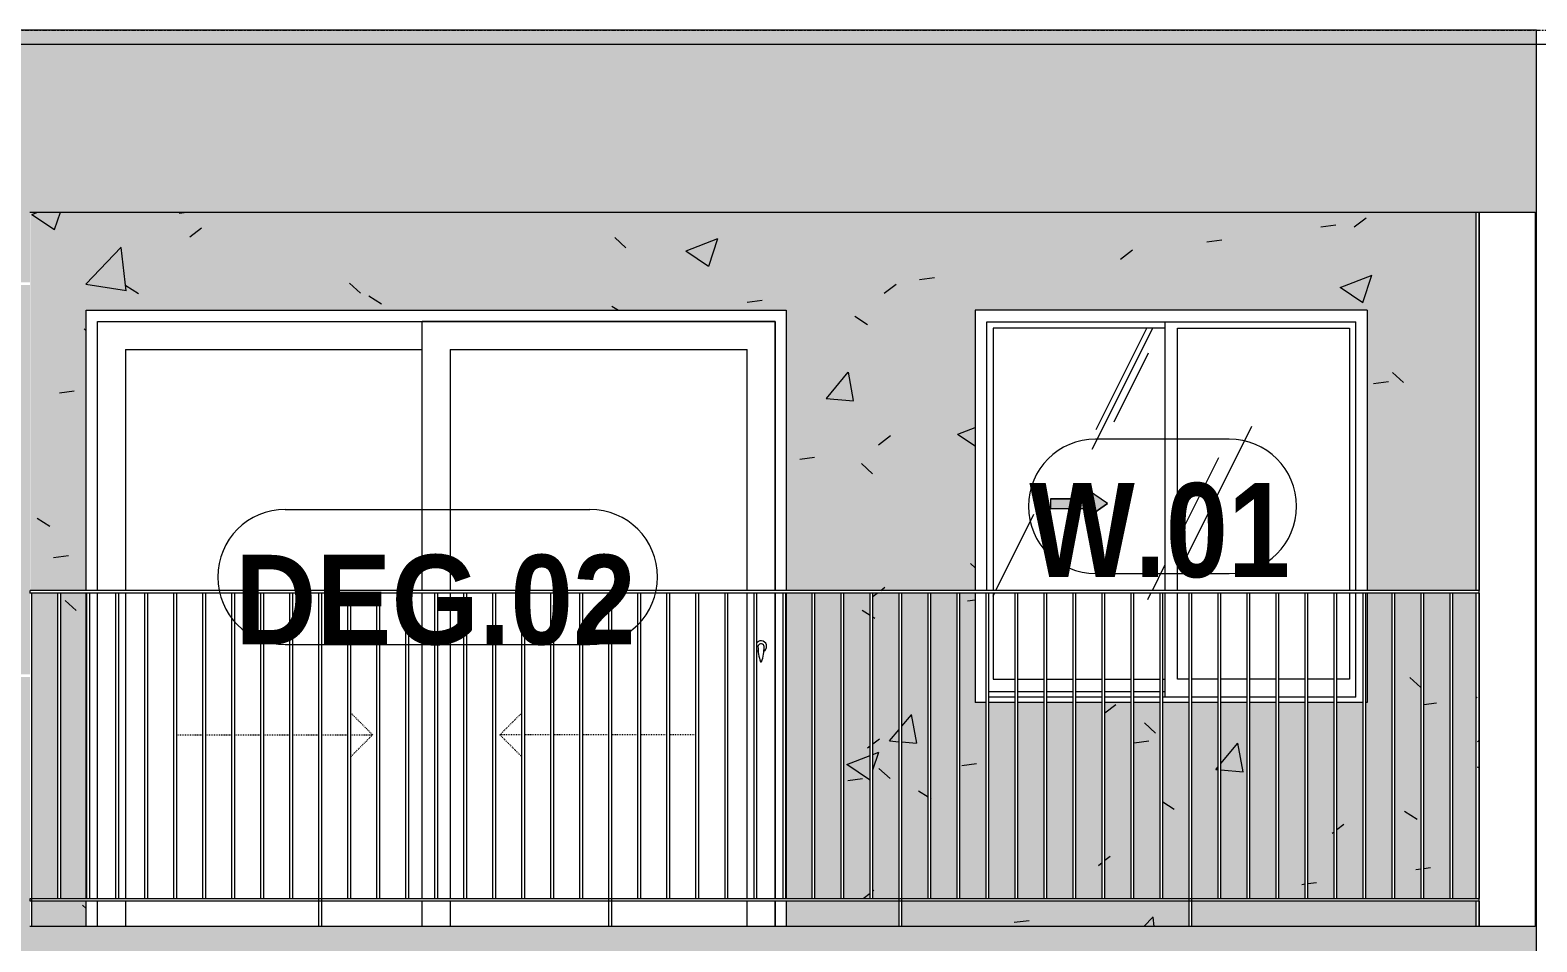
# Model space of a CAD drawing. Header units: millimetres. Extents: x -134153 to 99383, y -5233 to 35400.
# Drawn here: x 30758 to 36140, y 2345 to 5600 of the extents above; entities that cross this region are included whole.
import ezdxf

# ---------------------------------------------------------------- set-up
doc = ezdxf.new("R2010")
doc.units = ezdxf.units.MM
for name, pattern in [('1 NÉT CALL OUT', [6, 3, -3]), ('Centre', [31.75, 6.35, -4.7625, 15.875, -4.7625]), ('Dash', [6, 3, -3])]:
    doc.linetypes.add(name, pattern=pattern)
for name, color, linetype, lineweight in [('0-2', 250, 'Continuous', 5), ('A-DETL-GENF', 92, 'Continuous', 9), ('A-DETL-GENF-1', 92, '1 NÉT CALL OUT', 9), ('A-DOOR', 31, 'Continuous', 9), ('A-DOOR-FRAM', 31, 'Continuous', 9), ('A-DOOR-HDLN', 31, 'Dash', 9), ('A-DOOR-IDEN', 31, 'Continuous', 9), ('A-FLOR-HRAL', 11, 'Continuous', 9), ('A-FLOR-LEVL-2', 51, 'Centre', 9), ('A-GLAZ', 151, 'Continuous', 9), ('A-GLAZ-3', 7, '1 NÉT CALL OUT', 9), ('A-GLAZ-IDEN', 152, 'Continuous', 9), ('A-WALL', 113, 'Continuous', 9), ('A-WALL-PATT-1', 9, 'Continuous', 9), ('A-WALL-PATT-2', 111, 'Continuous', 5), ('I-WALL-1', 7, 'Continuous', 9)]:
    doc.layers.add(name, color=color, linetype=linetype, lineweight=lineweight)
doc.styles.add('Arial_B_1', font='arialbd_0.ttf', dxfattribs={"width": 0.85, "height": 336})
doc.styles.add('Arial_B_2', font='arialbd_0.ttf', dxfattribs={"width": 0.9, "height": 320})
pattern_1 = [(50, (82572.6, 0), (1165.98, -102.01), [121.92, -1341.12]), (355, (82572.6, 0), (-225.55, 1222.76), [97.54, -1072.9]), (100.451, (82669.8, -8.5), (940.43, 1120.75), [103.62, -1139.78]), (46.184, (82572.6, 325.1), (1734.9, -269.07), [182.88, -2011.68]), (96.636, (82717.2, 302.7), (1519.38, 1583.54), [155.42, -1709.66]), (351.184, (82572.6, 325.1), (1519.4, 1583.52), [146.3, -1609.34]), (21, (82735.2, 243.8), (970.33, -654.5), [121.92, -1341.12]), (326, (82735.2, 243.8), (395.53, 1178.8), [97.54, -1072.9]), (71.451, (82816, 189.3), (1365.87, 524.3), [103.62, -1139.78]), (37.5, (82572.62, 0), (19.767, 541.153), [53.645, -1006.246, 53.645, -1035.507, -1076.96]), (37.5, (82572.62, 0), (19.767, 541.153), [-2149.043, 53.645, -1023.315]), (7.5, (82572.6, 0), (427.646, 641.156), [53.645, -567.334, 53.645, -981.862, -410.464]), (7.5, (82572.6, 0), (427.646, 641.156), [-1656.486, 53.645, -356.82]), (327.5, (82210.1, 0), (867.782, -36.665), [53.645, -352.755, 53.645, -1214.323, -1682.496]), (327.5, (82210.1, 0), (867.782, -36.665), [-1674.37, 53.645, -1628.85]), (317.5, (82047.56, 0), (948.028, 162.73), [53.645, -474.675, 53.645, -788.416, -1194.816]), (317.5, (82047.56, 0), (948.028, 162.73), [-1370.38, 53.645, -1141.17])]
pattern_2 = [(37.5, (82572.62, 0), (-5.1206, 156.6122), [5.364, -118.181, 5.364, -132.812, -132.08]), (37.5, (82572.62, 0), (-5.1206, 156.6122), [-261.722, 5.364, -126.716]), (7.5, (82572.62, 0), (143.847, 229.3842), [5.364, -61.285, 5.364, -105.989, -42.672]), (7.5, (82572.62, 0), (143.847, 229.3842), [-178.003, 5.364, -37.308]), (327.5, (82472.65, 0), (253.1176, 0.4601), [5.364, -35.276, 5.364, -140.94, -191.008]), (327.5, (82472.65, 0), (253.1176, 0.4601), [-186.944, 5.364, -185.644]), (317.5, (82472.65, 0), (244.338, 71.3376), [5.364, -14.956, 5.364, -90.546, -109.728]), (317.5, (82472.65, 0), (244.338, 71.3376), [-116.23, 5.364, -104.364])]
pattern_3 = [(63.435, (84482.24, 111.3), (-0.002, 1625.6), [567.96, -3066.99]), (63.435, (82856.64, 111.3), (-0.002, 1625.6), [567.96, -3066.99]), (63.435, (85260.4, 425.35), (-0.002, 1625.6), [567.96, -3066.99]), (63.435, (83634.8, 425.35), (-0.002, 1625.6), [567.96, -3066.99]), (63.435, (85142.64, 314.5), (-0.002, 1625.6), [567.96, -3066.99]), (63.435, (83517.04, 314.5), (-0.002, 1625.6), [567.96, -3066.99]), (63.435, (85022.6, 949.4), (-0.002, 1625.6), [276.06, -3358.9]), (63.435, (83397, 949.4), (-0.002, 1625.6), [276.06, -3358.9]), (63.435, (84944.06, 851.15), (-0.002, 1625.6), [567.96, -3066.99]), (63.435, (83318.46, 851.15), (-0.002, 1625.6), [567.96, -3066.99]), (63.435, (84957.9, 921.7), (-0.002, 1625.6), [567.96, -3066.99]), (63.435, (83332.3, 921.7), (-0.002, 1625.6), [567.96, -3066.99]), (63.435, (84302.1, 612.2), (-0.002, 1625.6), [567.96, -3066.99]), (63.435, (82676.5, 612.2), (-0.002, 1625.6), [567.96, -3067]), (63.435, (84315.9, 695.35), (-0.002, 1625.6), [567.96, -3066.99]), (63.435, (82690.3, 695.35), (-0.002, 1625.6), [567.96, -3067]), (63.435, (84319.65, 755.3), (-0.002, 1625.6), [567.96, -3066.99]), (63.435, (82694.05, 755.3), (-0.002, 1625.6), [567.96, -3067])]

# ---------------------------------------------------------------- blocks, each defined once
blk = doc.blocks.new('NCV_TKTC_TANG 1_rvt-2-TKCS_MẶT ĐỨNG HƯỚNG NAM')
at = {"layer": 'A-WALL-PATT-1'}
h = blk.add_hatch(dxfattribs=at)
h.set_pattern_fill('FP_31', color=256, style=0, pattern_type=2)
h.set_pattern_definition(pattern_1)
h.paths.add_polyline_path([(72657.1, 2400), (73391.5, 2400), (73391.5, 2490), (72365.5, 2490), (72365.5, 2400), (72627.6, 2400)])
h.paths.add_polyline_path([(74134.5, 2400), (74417.1, 2400), (74417.1, 2490), (73401.5, 2490), (73401.5, 2400)])
h.paths.add_polyline_path([(69257.5, 2400), (69452.6, 2400), (69452.6, 2490), (69257.5, 2490), (69257.5, 2412.8)])
h.paths.add_polyline_path([(72355.5, 2400), (72355.5, 2490), (71952.6, 2490), (71952.6, 2400), (72059.1, 2400)])
h.paths.add_polyline_path([(72261.9, 2500), (72355.5, 2500), (72355.5, 3590), (72261.9, 3590), (72261.9, 2685.4)])
h.paths.add_polyline_path([(72365.5, 2500), (72459.1, 2500), (72459.1, 3590), (72365.5, 3590), (72365.5, 2831.2)])
h.paths.add_polyline_path([(72562.7, 2500), (72562.7, 3590), (72469.1, 3590), (72469.1, 2500)])
h.paths.add_polyline_path([(72572.7, 2500), (72666.3, 2500), (72666.3, 3200), (72627.6, 3200.6), (72627.6, 3590), (72572.7, 3590), (72572.7, 3122.8)])
h.paths.add_polyline_path([(72251.9, 2500), (72251.9, 3590), (72158.3, 3590), (72158.3, 2500)])
h.paths.add_polyline_path([(72148.3, 2500), (72148.3, 3590), (72054.7, 3590), (72054.7, 2500), (72130.2, 2500)])
h.paths.add_polyline_path([(74243.7, 2500), (74323.9, 2500), (74323.9, 3590), (74230.3, 3590), (74230.3, 2500)])
h.paths.add_polyline_path([(71952.6, 2500), (72044.7, 2500), (72044.7, 3590), (71952.6, 3590), (71952.6, 2885.8)])
h.paths.add_polyline_path([(74027.6, 2500), (74116.7, 2500), (74116.7, 3590), (74027.6, 3590), (74027.6, 3200), (74023.1, 3200), (74023.1, 2500)])
h.paths.add_polyline_path([(74333.9, 2500), (74417.1, 2500), (74417.1, 3590), (74333.9, 3590), (74333.9, 3181.9)])
h.paths.add_polyline_path([(69452.6, 2500), (69452.6, 3590), (69361.1, 3590), (69361.1, 2500)])
h.paths.add_polyline_path([(69351.1, 2500), (69351.1, 3590), (69257.5, 3590), (69257.5, 2500), (69282.8, 2500)])
h.paths.add_polyline_path([(72676.3, 2500), (72769.9, 2500), (72769.9, 3200), (72676.3, 3200), (72676.3, 3174.1)])
h.paths.add_polyline_path([(72779.9, 2500), (72873.5, 2500), (72873.5, 3200), (72779.9, 3200), (72779.9, 3119.1)])
h.paths.add_polyline_path([(72883.5, 2500), (72977.1, 2500), (72977.1, 3200), (72883.5, 3200), (72883.5, 3064.1)])
h.paths.add_polyline_path([(72987.1, 2500), (73080.7, 2500), (73080.7, 3200), (72987.1, 3200), (72987.1, 3009.1)])
h.paths.add_polyline_path([(73090.7, 2500), (73184.3, 2500), (73184.3, 3200), (73090.7, 3200), (73090.7, 2954.1)])
h.paths.add_polyline_path([(73287.9, 2500), (73287.9, 3200), (73194.3, 3200), (73194.3, 2500)])
h.paths.add_polyline_path([(73297.9, 2500), (73391.5, 2500), (73391.5, 3200), (73297.9, 3200), (73297.9, 2844.1)])
h.paths.add_polyline_path([(73401.5, 2500), (73495.1, 2500), (73495.1, 3200), (73401.5, 3200), (73401.5, 2789.1)])
h.paths.add_polyline_path([(73505.1, 2500), (73598.7, 2500), (73598.7, 3200), (73505.1, 3200), (73505.1, 2734.1)])
h.paths.add_polyline_path([(73608.7, 2500), (73702.3, 2500), (73702.3, 3200), (73608.7, 3200), (73608.7, 2679.2)])
h.paths.add_polyline_path([(73712.3, 2500), (73805.9, 2500), (73805.9, 3200), (73712.3, 3200), (73712.3, 2624.2)])
h.paths.add_polyline_path([(73909.5, 2500), (73909.5, 3200), (73815.9, 3200), (73815.9, 2500)])
h.paths.add_polyline_path([(73919.5, 2500), (74013.1, 2500), (74013.1, 3200), (73919.5, 3200), (73919.5, 2514.2)])
h.paths.add_polyline_path([(74126.7, 2500), (74220.3, 2500), (74220.3, 3590), (74126.7, 3590), (74126.7, 2958.2)])
h.paths.add_polyline_path([(69367.5, 3600), (69452.6, 3600), (69452.6, 4600), (71952.6, 4600), (71952.6, 3600), (72627.6, 3600), (72627.6, 4600), (74027.6, 4600), (74027.6, 3600), (74417.1, 3600), (74417.1, 4950), (69252.6, 4950), (69252.6, 3600)])
h = blk.add_hatch(dxfattribs=at)
h.set_pattern_fill('FP_32', color=256, style=0, pattern_type=2)
h.set_pattern_definition(pattern_2)
h.paths.add_polyline_path([(72657.1, 2400), (73391.5, 2400), (73391.5, 2490), (72365.5, 2490), (72365.5, 2400), (72627.6, 2400)])
h.paths.add_polyline_path([(74134.5, 2400), (74417.1, 2400), (74417.1, 2490), (73401.5, 2490), (73401.5, 2400)])
h.paths.add_polyline_path([(69257.5, 2400), (69452.6, 2400), (69452.6, 2490), (69257.5, 2490), (69257.5, 2412.8)])
h.paths.add_polyline_path([(72355.5, 2400), (72355.5, 2490), (71952.6, 2490), (71952.6, 2400), (72059.1, 2400)])
h.paths.add_polyline_path([(72261.9, 2500), (72355.5, 2500), (72355.5, 3590), (72261.9, 3590), (72261.9, 2685.4)])
h.paths.add_polyline_path([(72365.5, 2500), (72459.1, 2500), (72459.1, 3590), (72365.5, 3590), (72365.5, 2831.2)])
h.paths.add_polyline_path([(72562.7, 2500), (72562.7, 3590), (72469.1, 3590), (72469.1, 2500)])
h.paths.add_polyline_path([(72572.7, 2500), (72666.3, 2500), (72666.3, 3200), (72627.6, 3200.6), (72627.6, 3590), (72572.7, 3590), (72572.7, 3122.8)])
h.paths.add_polyline_path([(72251.9, 2500), (72251.9, 3590), (72158.3, 3590), (72158.3, 2500)])
h.paths.add_polyline_path([(72148.3, 2500), (72148.3, 3590), (72054.7, 3590), (72054.7, 2500), (72130.2, 2500)])
h.paths.add_polyline_path([(74243.7, 2500), (74323.9, 2500), (74323.9, 3590), (74230.3, 3590), (74230.3, 2500)])
h.paths.add_polyline_path([(71952.6, 2500), (72044.7, 2500), (72044.7, 3590), (71952.6, 3590), (71952.6, 2885.8)])
h.paths.add_polyline_path([(74027.6, 2500), (74116.7, 2500), (74116.7, 3590), (74027.6, 3590), (74027.6, 3200), (74023.1, 3200), (74023.1, 2500)])
h.paths.add_polyline_path([(74333.9, 2500), (74417.1, 2500), (74417.1, 3590), (74333.9, 3590), (74333.9, 3181.9)])
h.paths.add_polyline_path([(69452.6, 2500), (69452.6, 3590), (69361.1, 3590), (69361.1, 2500)])
h.paths.add_polyline_path([(69351.1, 2500), (69351.1, 3590), (69257.5, 3590), (69257.5, 2500), (69282.8, 2500)])
h.paths.add_polyline_path([(72676.3, 2500), (72769.9, 2500), (72769.9, 3200), (72676.3, 3200), (72676.3, 3174.1)])
h.paths.add_polyline_path([(72779.9, 2500), (72873.5, 2500), (72873.5, 3200), (72779.9, 3200), (72779.9, 3119.1)])
h.paths.add_polyline_path([(72883.5, 2500), (72977.1, 2500), (72977.1, 3200), (72883.5, 3200), (72883.5, 3064.1)])
h.paths.add_polyline_path([(72987.1, 2500), (73080.7, 2500), (73080.7, 3200), (72987.1, 3200), (72987.1, 3009.1)])
h.paths.add_polyline_path([(73090.7, 2500), (73184.3, 2500), (73184.3, 3200), (73090.7, 3200), (73090.7, 2954.1)])
h.paths.add_polyline_path([(73287.9, 2500), (73287.9, 3200), (73194.3, 3200), (73194.3, 2500)])
h.paths.add_polyline_path([(73297.9, 2500), (73391.5, 2500), (73391.5, 3200), (73297.9, 3200), (73297.9, 2844.1)])
h.paths.add_polyline_path([(73401.5, 2500), (73495.1, 2500), (73495.1, 3200), (73401.5, 3200), (73401.5, 2789.1)])
h.paths.add_polyline_path([(73505.1, 2500), (73598.7, 2500), (73598.7, 3200), (73505.1, 3200), (73505.1, 2734.1)])
h.paths.add_polyline_path([(73608.7, 2500), (73702.3, 2500), (73702.3, 3200), (73608.7, 3200), (73608.7, 2679.2)])
h.paths.add_polyline_path([(73712.3, 2500), (73805.9, 2500), (73805.9, 3200), (73712.3, 3200), (73712.3, 2624.2)])
h.paths.add_polyline_path([(73909.5, 2500), (73909.5, 3200), (73815.9, 3200), (73815.9, 2500)])
h.paths.add_polyline_path([(73919.5, 2500), (74013.1, 2500), (74013.1, 3200), (73919.5, 3200), (73919.5, 2514.2)])
h.paths.add_polyline_path([(74126.7, 2500), (74220.3, 2500), (74220.3, 3590), (74126.7, 3590), (74126.7, 2958.2)])
h.paths.add_polyline_path([(69367.5, 3600), (69452.6, 3600), (69452.6, 4600), (71952.6, 4600), (71952.6, 3600), (72627.6, 3600), (72627.6, 4600), (74027.6, 4600), (74027.6, 3600), (74417.1, 3600), (74417.1, 4950), (69252.6, 4950), (69252.6, 3600)])
h = blk.add_hatch(dxfattribs=at)
h.set_pattern_fill('FP_31', color=256, style=0, pattern_type=2)
h.set_pattern_definition(pattern_1)
h.paths.add_polyline_path([(74417.3, 2400), (74427.1, 2400), (74427.1, 2490), (74417.1, 2490), (74417.1, 2400)])
h.paths.add_polyline_path([(74427.1, 2500), (74427.1, 3590), (74417.1, 3590), (74417.6, 2500)])
h.paths.add_polyline_path([(74421.2, 3600), (74427.1, 3600), (74425.7, 4950), (74417.1, 4950), (74417.1, 3600)])
h = blk.add_hatch(dxfattribs=at)
h.set_pattern_fill('FP_32', color=256, style=0, pattern_type=2)
h.set_pattern_definition(pattern_2)
h.paths.add_polyline_path([(74417.3, 2400), (74427.1, 2400), (74427.1, 2490), (74417.1, 2490), (74417.1, 2400)])
h.paths.add_polyline_path([(74427.1, 2500), (74427.1, 3590), (74417.1, 3590), (74417.6, 2500)])
h.paths.add_polyline_path([(74421.2, 3600), (74427.1, 3600), (74425.7, 4950), (74417.1, 4950), (74417.1, 3600)])
at = {"layer": 'I-WALL-1'}
for p, q in [((74417.1, 3600), (74417.1, 4950)), ((74427.1, 4950), (74427.1, 3600)), ((69452.6, 3600), (69452.6, 4600)), ((69452.6, 4600), (71952.6, 4600)), ((71952.6, 4600), (71952.6, 3600)), ((69452.6, 2500), (69452.6, 3590)), ((71952.6, 3590), (71952.6, 2500)), ((74417.1, 2500), (74417.1, 3590)), ((74427.1, 3590), (74427.1, 2500)), ((69452.6, 2400), (69452.6, 2490)), ((71952.6, 2490), (71952.6, 2400)), ((74417.1, 2400), (74417.1, 2490)), ((74427.1, 2490), (74427.1, 2400))]:
    blk.add_line(p, q, dxfattribs=at)
blk = doc.blocks.new('1_FAMILY RVT - W01-WxH 1400x1400xmm-V240-TKCS_MẶT ĐỨNG HƯỚNG NAM')
at = {"layer": 'A-DETL-GENF-1'}
blk.add_hatch(color=256, dxfattribs=at).paths.add_polyline_path([(73032.1, 3862.1), (73099.8, 3909.5), (73032.1, 3957), (73032.1, 3926.5), (72896.6, 3926.5), (72896.6, 3892.6), (73032.1, 3892.6)])
at = {"layer": 'A-GLAZ'}
h = blk.add_hatch(dxfattribs=at)
h.set_pattern_fill('FP_30', color=256, style=0, pattern_type=2)
h.set_pattern_definition(pattern_3)
h.paths.add_polyline_path([(72769.9, 3282.6), (72769.9, 3590), (72691.1, 3590), (72691.1, 3282.6)])
h.paths.add_polyline_path([(72779.9, 3282.6), (72873.5, 3282.6), (72873.5, 3590), (72779.9, 3590), (72779.9, 3371.4)])
h.paths.add_polyline_path([(72883.5, 3282.6), (72977.1, 3282.6), (72977.1, 3590), (72883.5, 3590), (72883.5, 3475)])
h.paths.add_polyline_path([(72987.1, 3282.6), (73080.7, 3282.6), (73080.7, 3590), (72987.1, 3590), (72987.1, 3578.6)])
h.paths.add_polyline_path([(73090.7, 3282.6), (73184.3, 3282.6), (73184.3, 3590), (73090.7, 3590), (73090.7, 3497.2)])
h.paths.add_polyline_path([(73287.9, 3282.6), (73287.9, 3590), (73194.3, 3590), (73194.3, 3282.6)])
h.paths.add_polyline_path([(73297.9, 3282.6), (73305.3, 3282.6), (73305.3, 3590), (73297.9, 3590), (73297.9, 3290)])
h.paths.add_polyline_path([(72896.6, 3600), (73305.3, 3600), (73305.3, 4536.5), (72691.1, 4536.5), (72691.1, 3600)])
h.paths.add_polyline_path([(73032.1, 3862.1), (73032.1, 3892.6), (72896.6, 3892.6), (72896.6, 3926.5), (73032.1, 3926.5), (73032.1, 3957), (73099.8, 3909.5), (73075.6, 3892.6)])
h = blk.add_hatch(dxfattribs=at)
h.set_pattern_fill('FP_30', color=256, style=0, pattern_type=2)
h.set_pattern_definition(pattern_3)
h.paths.add_polyline_path([(73608.7, 3282.6), (73702.3, 3282.6), (73702.3, 3590), (73608.7, 3590)])
h.paths.add_polyline_path([(73401.5, 3282.6), (73495.1, 3282.6), (73495.1, 3590), (73401.5, 3590), (73401.5, 3356.4)])
h.paths.add_polyline_path([(73349.8, 3282.6), (73391.5, 3282.6), (73391.5, 3590), (73349.8, 3590)])
h.paths.add_polyline_path([(73505.1, 3282.6), (73598.7, 3282.6), (73598.7, 3590), (73505.1, 3590), (73505.1, 3504.4)])
h.paths.add_polyline_path([(73964.1, 3282.6), (73964.1, 3590), (73919.5, 3590), (73919.5, 3282.6)])
h.paths.add_polyline_path([(73712.3, 3282.6), (73805.9, 3282.6), (73805.9, 3590), (73712.3, 3590)])
h.paths.add_polyline_path([(73815.9, 3282.6), (73909.5, 3282.6), (73909.5, 3590), (73815.9, 3590), (73815.9, 3494.2)])
h.paths.add_polyline_path([(73450.4, 3600), (73964.1, 3600), (73964.1, 4536.5), (73349.8, 4536.5), (73349.8, 3600)])
at = {"layer": 'A-DETL-GENF'}
for p, q in [((73032.1, 3957), (73032.1, 3926.5)), ((73099.8, 3909.5), (73032.1, 3957)), ((73099.8, 3909.5), (73032.1, 3957)), ((73032.1, 3957), (73032.1, 3926.5)), ((72896.6, 3926.5), (72896.6, 3892.6)), ((72896.6, 3926.5), (73032.1, 3926.5)), ((73032.1, 3926.5), (72896.6, 3926.5)), ((72896.6, 3926.5), (72896.6, 3892.6)), ((72896.6, 3892.6), (73032.1, 3892.6)), ((72896.6, 3892.6), (73032.1, 3892.6)), ((73099.8, 3909.5), (73032.1, 3862.1)), ((73032.1, 3862.1), (73099.8, 3909.5)), ((73032.1, 3892.6), (73032.1, 3862.1)), ((73032.1, 3892.6), (73032.1, 3862.1))]:
    blk.add_line(p, q, dxfattribs=at)
at = {"layer": 'A-GLAZ'}
for p, q in [((74027.6, 4600), (72627.6, 4600)), ((72627.6, 4600), (72627.6, 3600)), ((74027.6, 4600), (74027.6, 3600)), ((72668.5, 4559.1), (73986.6, 4559.1)), ((72668.5, 3600), (72668.5, 4559.1)), ((72691.1, 4536.5), (72691.1, 3600)), ((73305.3, 4536.5), (72691.1, 4536.5)), ((73305.3, 4559.1), (73305.3, 3600)), ((73349.8, 3600), (73349.8, 4536.5)), ((73349.8, 4536.5), (73964.1, 4536.5)), ((73964.1, 4536.5), (73964.1, 3600)), ((73986.6, 3600), (73986.6, 4559.1)), ((72627.6, 3590), (72627.6, 3200)), ((72691.1, 3590), (72691.1, 3282.6)), ((73305.3, 3590), (73305.3, 3219.1)), ((73349.8, 3282.6), (73349.8, 3590)), ((73964.1, 3590), (73964.1, 3282.6)), ((73986.6, 3219.1), (73986.6, 3590)), ((74027.6, 3590), (74027.6, 3200)), ((72769.9, 3238.1), (72676.3, 3238.1)), ((72769.9, 3238.1), (72676.3, 3238.1)), ((72691.1, 3282.6), (72769.9, 3282.6)), ((72779.9, 3282.6), (72873.5, 3282.6)), ((72873.5, 3238.1), (72779.9, 3238.1)), ((72873.5, 3238.1), (72779.9, 3238.1)), ((72883.5, 3282.6), (72977.1, 3282.6)), ((72977.1, 3238.1), (72883.5, 3238.1)), ((72977.1, 3238.1), (72883.5, 3238.1)), ((72987.1, 3282.6), (73080.7, 3282.6)), ((73080.7, 3238.1), (72987.1, 3238.1)), ((73080.7, 3238.1), (72987.1, 3238.1)), ((73090.7, 3282.6), (73184.3, 3282.6)), ((73184.3, 3238.1), (73090.7, 3238.1)), ((73184.3, 3238.1), (73090.7, 3238.1)), ((73194.3, 3282.6), (73287.9, 3282.6)), ((73287.9, 3238.1), (73194.3, 3238.1)), ((73287.9, 3238.1), (73194.3, 3238.1)), ((73297.9, 3282.6), (73305.3, 3282.6)), ((73305.3, 3238.1), (73297.9, 3238.1)), ((73305.3, 3238.1), (73297.9, 3238.1)), ((73391.5, 3282.6), (73349.8, 3282.6)), ((73495.1, 3282.6), (73401.5, 3282.6)), ((73598.7, 3282.6), (73505.1, 3282.6)), ((73702.3, 3282.6), (73608.7, 3282.6)), ((73805.9, 3282.6), (73712.3, 3282.6)), ((73909.5, 3282.6), (73815.9, 3282.6)), ((73964.1, 3282.6), (73919.5, 3282.6)), ((72666.3, 3200), (72627.6, 3200)), ((72769.9, 3219.1), (72676.3, 3219.1)), ((72769.9, 3200), (72676.3, 3200)), ((72873.5, 3219.1), (72779.9, 3219.1)), ((72873.5, 3200), (72779.9, 3200)), ((72977.1, 3219.1), (72883.5, 3219.1)), ((72977.1, 3200), (72883.5, 3200)), ((73080.7, 3219.1), (72987.1, 3219.1)), ((73080.7, 3200), (72987.1, 3200)), ((73184.3, 3219.1), (73090.7, 3219.1)), ((73184.3, 3200), (73090.7, 3200)), ((73287.9, 3219.1), (73194.3, 3219.1)), ((73287.9, 3200), (73194.3, 3200)), ((73391.5, 3219.1), (73297.9, 3219.1)), ((73391.5, 3200), (73297.9, 3200)), ((73495.1, 3219.1), (73401.5, 3219.1)), ((73495.1, 3200), (73401.5, 3200)), ((73598.7, 3219.1), (73505.1, 3219.1)), ((73598.7, 3200), (73505.1, 3200)), ((73702.3, 3219.1), (73608.7, 3219.1)), ((73702.3, 3200), (73608.7, 3200)), ((73805.9, 3219.1), (73712.3, 3219.1)), ((73805.9, 3200), (73712.3, 3200)), ((73909.5, 3219.1), (73815.9, 3219.1)), ((73909.5, 3200), (73815.9, 3200)), ((73986.6, 3219.1), (73919.5, 3219.1)), ((74013.1, 3200), (73919.5, 3200)), ((74027.6, 3200), (74023.1, 3200))]:
    blk.add_line(p, q, dxfattribs=at)
blk = doc.blocks.new('DEG_02-DEG_03 - DEG_02-2500x2400mm-CỬA ĐI 02 CÁNH TRƯỢT-V261-TKCS_MẶT ĐỨNG HƯỚNG NAM')
at = {"layer": 'A-DOOR'}
for p, q in [((71912.6, 4560), (70652.6, 4560)), ((70652.6, 3600), (70652.6, 4560)), ((71912.6, 4560), (71912.6, 3600)), ((69592.6, 4460), (69592.6, 3600)), ((69592.6, 4460), (70652.6, 4460)), ((70752.6, 4460), (70752.6, 3600)), ((70752.6, 4460), (71812.6, 4460)), ((71812.6, 3600), (71812.6, 4460)), ((69592.6, 3590), (69592.6, 2500)), ((70652.6, 2500), (70652.6, 3590)), ((70752.6, 3590), (70752.6, 2500)), ((71812.6, 2500), (71812.6, 3590)), ((71912.6, 3590), (71912.6, 2500)), ((69592.6, 2490), (69592.6, 2400)), ((70652.6, 2400), (70652.6, 2490)), ((70752.6, 2490), (70752.6, 2400)), ((71812.6, 2400), (71812.6, 2490)), ((71912.6, 2490), (71912.6, 2400))]:
    blk.add_line(p, q, dxfattribs=at)
at = {"layer": 'A-DOOR', "flags": 128}
blk.add_lwpolyline([(71864.1, 3408.7), (71864.1, 3408.7), (71864, 3408.7), (71864, 3408.7), (71864, 3408.7), (71864, 3408.7), (71864, 3408.7), (71864, 3408.7), (71863.9, 3408.7), (71863.9, 3408.7), (71863.9, 3408.7), (71863.9, 3408.7), (71863.8, 3408.7), (71863.8, 3408.7), (71863.8, 3408.7), (71863.7, 3408.7), (71863.7, 3408.7), (71863.7, 3408.7), (71863.6, 3408.7), (71863.6, 3408.7), (71863.5, 3408.7), (71863.5, 3408.7), (71863.4, 3408.7), (71863.4, 3408.7), (71863.3, 3408.7), (71863.3, 3408.7), (71863.2, 3408.7), (71863.2, 3408.7), (71863.1, 3408.7), (71863.1, 3408.7), (71863, 3408.7), (71862.9, 3408.7), (71862.9, 3408.7), (71862.8, 3408.7), (71862.8, 3408.7), (71862.7, 3408.7), (71862.6, 3408.7), (71862.6, 3408.7), (71862.5, 3408.7), (71862.5, 3408.7), (71862.4, 3408.7), (71862.3, 3408.7), (71862.3, 3408.7), (71862.2, 3408.7), (71862.2, 3408.7), (71862.1, 3408.7), (71862.1, 3408.7), (71862, 3408.7), (71861.9, 3408.7), (71861.9, 3408.7), (71861.8, 3408.7), (71861.8, 3408.7), (71861.7, 3408.7), (71861.7, 3408.7), (71861.6, 3408.7), (71861.6, 3408.7), (71861.5, 3408.7), (71861.5, 3408.7), (71861.5, 3408.7), (71861.4, 3408.7), (71861.4, 3408.7), (71861.3, 3408.7), (71861.3, 3408.7), (71861.3, 3408.7), (71861.2, 3408.7), (71861.2, 3408.7), (71861.2, 3408.7), (71861.2, 3408.7), (71861.2, 3408.7), (71861.1, 3408.7), (71861.1, 3408.7), (71861.1, 3408.7), (71861.1, 3408.7), (71861.1, 3408.7), (71861.1, 3408.7), (71861.1, 3408.7)], dxfattribs=at)
at = {"layer": 'A-DOOR'}
for centre, radius, start, end in [((71862.6, 3400), 20, 0, 135), ((71861.1, 3399.2), 9.45, 90, 180), ((72016.4, 3399.2), 164.8, 180, 199.134), ((71864.1, 3399.2), 9.45, 0, 90), ((71708.8, 3399.2), 164.8, 340.866, 0), ((71862.6, 3400), 20, 300, 0), ((71862.6, 3400), 20, 225, 240), ((71862.9, 3346), 2.34, 199.134, 261.031), ((71862.2, 3346), 2.34, 278.969, 340.866)]:
    blk.add_arc(centre, radius, start, end, dxfattribs=at)
at = {"layer": 'A-DOOR-FRAM'}
for p, q in [((69492.6, 3600), (69492.6, 4560)), ((69492.6, 4560), (71912.6, 4560)), ((71912.6, 3600), (71912.6, 4560)), ((69492.6, 2500), (69492.6, 3590)), ((71912.6, 2500), (71912.6, 3590)), ((69492.6, 2400), (69492.6, 2490)), ((71912.6, 2400), (71912.6, 2490))]:
    blk.add_line(p, q, dxfattribs=at)
at = {"layer": 'A-DOOR-HDLN'}
for p, q in [((70475.3, 3084.2), (70397.1, 3162.5)), ((70929.8, 3084.2), (71008.7, 3163.1)), ((69775.5, 3084.2), (69869.1, 3084.2)), ((69879.1, 3084.2), (69972.7, 3084.2)), ((69982.7, 3084.2), (70076.3, 3084.2)), ((70086.3, 3084.2), (70179.9, 3084.2)), ((70189.9, 3084.2), (70283.5, 3084.2)), ((70293.5, 3084.2), (70387.1, 3084.2)), ((70475.3, 3084.2), (70397.1, 3006)), ((70397.1, 3084.2), (70475.3, 3084.2)), ((70929.8, 3084.2), (71008.7, 3005.3)), ((71008.7, 3084.2), (70929.8, 3084.2)), ((71112.3, 3084.2), (71018.7, 3084.2)), ((71215.9, 3084.2), (71122.3, 3084.2)), ((71319.5, 3084.2), (71225.9, 3084.2)), ((71423.1, 3084.2), (71329.5, 3084.2)), ((71526.7, 3084.2), (71433.1, 3084.2)), ((71630.3, 3084.2), (71536.7, 3084.2))]:
    blk.add_line(p, q, dxfattribs=at)
blk = doc.blocks.new('Railing - 10mm-1251313-TKCS_MẶT ĐỨNG HƯỚNG NAM')
at = {"layer": 'A-FLOR-HRAL'}
for p, q in [((52620.064287, 5900), (52620.064287, 6990)), ((52630.064287, 5900), (52630.064287, 6990))]:
    blk.add_line(p, q, dxfattribs=at)
blk = doc.blocks.new('Railing - 50 x 10mm-1251315-TKCS_MẶT ĐỨNG HƯỚNG NAM')
at = {"layer": 'A-FLOR-HRAL'}
for p, q in [((51697.564287, 5800), (51697.564287, 6990)), ((51707.564287, 6990), (51697.564287, 6990)), ((51707.564287, 5800), (51707.564287, 6990))]:
    blk.add_line(p, q, dxfattribs=at)
blk = doc.blocks.new('Railing - 50 x 10mm-V291-TKCS_MẶT ĐỨNG HƯỚNG NAM')
at = {"layer": 'A-FLOR-HRAL'}
blk.add_line((74427.5, 5800), (74427.5, 6990), dxfattribs=at)
blk = doc.blocks.new('Railing - 50 x 10mm-V311-TKCS_MẶT ĐỨNG HƯỚNG NAM')
at = {"layer": 'A-FLOR-HRAL'}
for p, q in [((69257.5, 3590), (69251.5, 3590)), ((69257.5, 2400), (69257.5, 3590))]:
    blk.add_line(p, q, dxfattribs=at)
blk = doc.blocks.new('Railing - Railing-1602730-TKCS_MẶT ĐỨNG HƯỚNG NAM')
at = {"layer": 'A-FLOR-HRAL'}
for p, q in [((69252.5, 2490), (69252.5, 2500)), ((69252.5, 2500), (74427.6, 2500)), ((74427.6, 2490), (69252.5, 2490))]:
    blk.add_line(p, q, dxfattribs=at)
for name, p in [('Railing - 50 x 10mm-V311-TKCS_MẶT ĐỨNG HƯỚNG NAM', (0, 0)), ('Railing - 10mm-1251313-TKCS_MẶT ĐỨNG HƯỚNG NAM', (16731, -3400)), ('Railing - 10mm-1251313-TKCS_MẶT ĐỨNG HƯỚNG NAM', (16834.6, -3400)), ('Railing - 10mm-1251313-TKCS_MẶT ĐỨNG HƯỚNG NAM', (16938.2, -3400)), ('Railing - 10mm-1251313-TKCS_MẶT ĐỨNG HƯỚNG NAM', (17041.8, -3400)), ('Railing - 10mm-1251313-TKCS_MẶT ĐỨNG HƯỚNG NAM', (17145.4, -3400)), ('Railing - 10mm-1251313-TKCS_MẶT ĐỨNG HƯỚNG NAM', (17249, -3400)), ('Railing - 10mm-1251313-TKCS_MẶT ĐỨNG HƯỚNG NAM', (17352.6, -3400)), ('Railing - 10mm-1251313-TKCS_MẶT ĐỨNG HƯỚNG NAM', (17456.2, -3400)), ('Railing - 10mm-1251313-TKCS_MẶT ĐỨNG HƯỚNG NAM', (17559.8, -3400)), ('Railing - 50 x 10mm-1251315-TKCS_MẶT ĐỨNG HƯỚNG NAM', (18585.9, -3400)), ('Railing - 10mm-1251313-TKCS_MẶT ĐỨNG HƯỚNG NAM', (17767, -3400)), ('Railing - 10mm-1251313-TKCS_MẶT ĐỨNG HƯỚNG NAM', (17870.6, -3400)), ('Railing - 10mm-1251313-TKCS_MẶT ĐỨNG HƯỚNG NAM', (17974.2, -3400)), ('Railing - 10mm-1251313-TKCS_MẶT ĐỨNG HƯỚNG NAM', (18077.8, -3400)), ('Railing - 10mm-1251313-TKCS_MẶT ĐỨNG HƯỚNG NAM', (18181.4, -3400)), ('Railing - 10mm-1251313-TKCS_MẶT ĐỨNG HƯỚNG NAM', (18285, -3400)), ('Railing - 10mm-1251313-TKCS_MẶT ĐỨNG HƯỚNG NAM', (18388.6, -3400)), ('Railing - 10mm-1251313-TKCS_MẶT ĐỨNG HƯỚNG NAM', (18492.2, -3400)), ('Railing - 10mm-1251313-TKCS_MẶT ĐỨNG HƯỚNG NAM', (18595.8, -3400)), ('Railing - 50 x 10mm-1251315-TKCS_MẶT ĐỨNG HƯỚNG NAM', (19621.9, -3400)), ('Railing - 10mm-1251313-TKCS_MẶT ĐỨNG HƯỚNG NAM', (18803, -3400)), ('Railing - 10mm-1251313-TKCS_MẶT ĐỨNG HƯỚNG NAM', (18906.6, -3400)), ('Railing - 10mm-1251313-TKCS_MẶT ĐỨNG HƯỚNG NAM', (19010.2, -3400)), ('Railing - 10mm-1251313-TKCS_MẶT ĐỨNG HƯỚNG NAM', (19113.8, -3400)), ('Railing - 10mm-1251313-TKCS_MẶT ĐỨNG HƯỚNG NAM', (19217.4, -3400)), ('Railing - 10mm-1251313-TKCS_MẶT ĐỨNG HƯỚNG NAM', (19321, -3400)), ('Railing - 10mm-1251313-TKCS_MẶT ĐỨNG HƯỚNG NAM', (19424.6, -3400)), ('Railing - 10mm-1251313-TKCS_MẶT ĐỨNG HƯỚNG NAM', (19528.2, -3400)), ('Railing - 10mm-1251313-TKCS_MẶT ĐỨNG HƯỚNG NAM', (19631.8, -3400)), ('Railing - 50 x 10mm-1251315-TKCS_MẶT ĐỨNG HƯỚNG NAM', (20657.9, -3400)), ('Railing - 10mm-1251313-TKCS_MẶT ĐỨNG HƯỚNG NAM', (19839, -3400)), ('Railing - 10mm-1251313-TKCS_MẶT ĐỨNG HƯỚNG NAM', (19942.6, -3400)), ('Railing - 10mm-1251313-TKCS_MẶT ĐỨNG HƯỚNG NAM', (20046.2, -3400)), ('Railing - 10mm-1251313-TKCS_MẶT ĐỨNG HƯỚNG NAM', (20149.8, -3400)), ('Railing - 10mm-1251313-TKCS_MẶT ĐỨNG HƯỚNG NAM', (20253.4, -3400)), ('Railing - 10mm-1251313-TKCS_MẶT ĐỨNG HƯỚNG NAM', (20357, -3400)), ('Railing - 10mm-1251313-TKCS_MẶT ĐỨNG HƯỚNG NAM', (20460.6, -3400)), ('Railing - 10mm-1251313-TKCS_MẶT ĐỨNG HƯỚNG NAM', (20564.2, -3400)), ('Railing - 10mm-1251313-TKCS_MẶT ĐỨNG HƯỚNG NAM', (20667.8, -3400)), ('Railing - 50 x 10mm-1251315-TKCS_MẶT ĐỨNG HƯỚNG NAM', (21693.9, -3400)), ('Railing - 10mm-1251313-TKCS_MẶT ĐỨNG HƯỚNG NAM', (20875, -3400)), ('Railing - 10mm-1251313-TKCS_MẶT ĐỨNG HƯỚNG NAM', (20978.6, -3400)), ('Railing - 10mm-1251313-TKCS_MẶT ĐỨNG HƯỚNG NAM', (21082.2, -3400)), ('Railing - 10mm-1251313-TKCS_MẶT ĐỨNG HƯỚNG NAM', (21185.8, -3400)), ('Railing - 10mm-1251313-TKCS_MẶT ĐỨNG HƯỚNG NAM', (21289.4, -3400)), ('Railing - 10mm-1251313-TKCS_MẶT ĐỨNG HƯỚNG NAM', (21393, -3400)), ('Railing - 10mm-1251313-TKCS_MẶT ĐỨNG HƯỚNG NAM', (21496.6, -3400)), ('Railing - 10mm-1251313-TKCS_MẶT ĐỨNG HƯỚNG NAM', (21600.2, -3400)), ('Railing - 10mm-1251313-TKCS_MẶT ĐỨNG HƯỚNG NAM', (21703.8, -3400)), ('Railing - 50 x 10mm-V291-TKCS_MẶT ĐỨNG HƯỚNG NAM', (0, -3400))]:
    blk.add_blockref(name, p)
blk = doc.blocks.new('Top Rail Type - Top Rail_Internal_-1602733-TKCS_MẶT ĐỨNG HƯỚNG NAM')
at = {"layer": 'A-FLOR-HRAL'}
for p, q in [((69252.5, 3590), (69252.5, 3600)), ((74427.6, 3600), (69252.5, 3600)), ((74427.6, 3590), (69252.5, 3590))]:
    blk.add_line(p, q, dxfattribs=at)
blk = doc.blocks.new('SSA-WINDOW TAG - 10-2062020-TKCS_MẶT ĐỨNG HƯỚNG NAM')
at = {"layer": 'A-GLAZ-IDEN'}
for p, q in [((43760.064287, 11140), (43282.564287, 11140)), ((43282.564287, 10660), (43760.064287, 10660))]:
    blk.add_line(p, q, dxfattribs=at)
for centre, start, end in [((43282.564287, 10900), 90, 270), ((43760.064287, 10900), 270, 90)]:
    blk.add_arc(centre, 240, start, end, dxfattribs=at)
blk = doc.blocks.new('STN_Door Tag - STN_Door Tag-1788670-TKCS_MẶT ĐỨNG HƯỚNG NAM')
at = {"layer": 'A-DOOR-IDEN'}
for p, q in [((50538.4, 10689.1), (51626.5, 10689.1)), ((50538.4, 10206.1), (51626.5, 10206.1))]:
    blk.add_line(p, q, dxfattribs=at)
for centre, start, end in [((50538.4, 10447.6), 90, 270), ((51626.5, 10447.6), 270, 90)]:
    blk.add_arc(centre, 241.5, start, end, dxfattribs=at)

msp = doc.modelspace()

# ---------------------------------------------------------------- hatches: boundary and pattern name
at = {"layer": 'A-WALL-PATT-2'}
h = msp.add_hatch(color=256, dxfattribs=at)
h.paths.add_polyline_path([(27358.9, 2200), (36138.9, 2200), (36138.9, 3290), (36133.9, 3290), (36133.9, 2400), (30757.8, 2400), (30757.8, 3290), (30558.9, 3290), (30558.9, 2400), (27558.9, 2400), (27558.9, 3290), (27358.9, 3290), (27358.9, 3200.6)])
h.paths.add_polyline_path([(30558.9, 3300), (30757.8, 3300), (30757.8, 4690), (30558.9, 4690), (30558.9, 4304.9)])
h.paths.add_polyline_path([(27358.9, 3300), (27558.9, 3300), (27558.9, 4690), (27358.9, 4690), (27358.9, 4304.9)])
h.paths.add_polyline_path([(36133.9, 3300), (36138.9, 3300), (36138.9, 4690), (36133.9, 4690), (36133.9, 4304.9)])
h.paths.add_polyline_path([(36138.9, 4700), (36138.9, 5600), (27358.9, 5600), (27358.9, 4700), (27558.9, 4700), (27558.9, 4950), (30558.9, 4950), (30558.9, 4700), (30757.8, 4700), (30757.8, 4950), (36133.9, 4950), (36133.9, 4700)])
for points in [[(36138.9, 4690), (36138.9, 4700), (36133.9, 4700), (36133.9, 4690)], [(36138.9, 3290), (36138.9, 3300), (36133.9, 3300), (36133.9, 3290)]]:
    msp.add_hatch(color=256, dxfattribs=at).paths.add_polyline_path(points)

# ---------------------------------------------------------------- linework, layer by layer
at = {"layer": 'A-FLOR-LEVL-2'}
msp.add_line((-12769.4, 5600), (95658.9, 5600), dxfattribs=at)
at = {"layer": 'A-WALL'}
for p, q in [((36138.9, 5600), (27358.9, 5600)), ((36138.9, 2200), (36138.9, 5600)), ((23758.9, 5550), (38598.9, 5550)), ((30757.8, 4950), (36133.9, 4950)), ((35933.9, 2400), (35933.9, 4950)), ((36133.9, 4950), (36133.9, 2400)), ((36133.9, 4700), (36138.9, 4700)), ((36138.9, 4690), (36133.9, 4690)), ((36133.9, 3300), (36138.9, 3300)), ((36138.9, 3290), (36133.9, 3290)), ((36133.9, 2400), (30757.8, 2400))]:
    msp.add_line(p, q, dxfattribs=at)

# ---------------------------------------------------------------- block references
at = {"layer": '0-2'}
msp.add_blockref('NCV_TKTC_TANG 1_rvt-2-TKCS_MẶT ĐỨNG HƯỚNG NAM', (-38493.7, 0), dxfattribs=at)
at = {"layer": 'A-DOOR'}
msp.add_blockref('DEG_02-DEG_03 - DEG_02-2500x2400mm-CỬA ĐI 02 CÁNH TRƯỢT-V261-TKCS_MẶT ĐỨNG HƯỚNG NAM', (-38493.7, 0), dxfattribs=at)
at = {"layer": 'A-DOOR-IDEN'}
msp.add_blockref('STN_Door Tag - STN_Door Tag-1788670-TKCS_MẶT ĐỨNG HƯỚNG NAM', (-18868.7, -6800), dxfattribs=at)
at = {"layer": 'A-FLOR-HRAL'}
for name in ['Railing - Railing-1602730-TKCS_MẶT ĐỨNG HƯỚNG NAM', 'Top Rail Type - Top Rail_Internal_-1602733-TKCS_MẶT ĐỨNG HƯỚNG NAM']:
    msp.add_blockref(name, (-38493.7, 0), dxfattribs=at)
at = {"layer": 'A-GLAZ-3'}
msp.add_blockref('1_FAMILY RVT - W01-WxH 1400x1400xmm-V240-TKCS_MẶT ĐỨNG HƯỚNG NAM', (-38493.7, 0), dxfattribs=at)
at = {"layer": 'A-GLAZ-IDEN'}
msp.add_blockref('SSA-WINDOW TAG - 10-2062020-TKCS_MẶT ĐỨNG HƯỚNG NAM', (-8718.7, -7000), dxfattribs=at)

# ---------------------------------------------------------------- texts
at = {"layer": 'A-DOOR-IDEN', "insert": (32205.6, 3564.6), "char_height": 320, "width": 1467.36, "attachment_point": 5, "line_spacing_factor": 0.936439, "style": 'Arial_B_2'}
msp.add_mtext('\\pt7.2,14.4,21.6,28.8,36,43.2,50.4,57.6,64.8,72,79.2,86.4,93.6,100.8,108,115.2,122.4,129.6,136.8,144,151.2,158.4,165.6,172.8,180,187.2,194.4,201.6,208.8,216,223.2,230.4;DEG.02', dxfattribs=at)
at = {"layer": 'A-GLAZ-IDEN', "insert": (34792.6, 3812.7), "char_height": 336, "width": 962.88, "attachment_point": 5, "line_spacing_factor": 0.936439, "style": 'Arial_B_1'}
msp.add_mtext('\\pt6.80064,13.60128,20.39856,27.1992,33.99984,40.80048,47.60112,54.3984,61.19904,67.99968,74.80032,81.60096,88.4016,95.19888,101.99952,108.80016,115.6008,122.40144,129.19872,135.99936,142.8,149.60064,156.40128,163.19856,169.9992,176.79984,183.60048,190.40112,197.1984,203.99904,210.79968,217.60032;W.01', dxfattribs=at)

doc.saveas('drawing.dxf')
